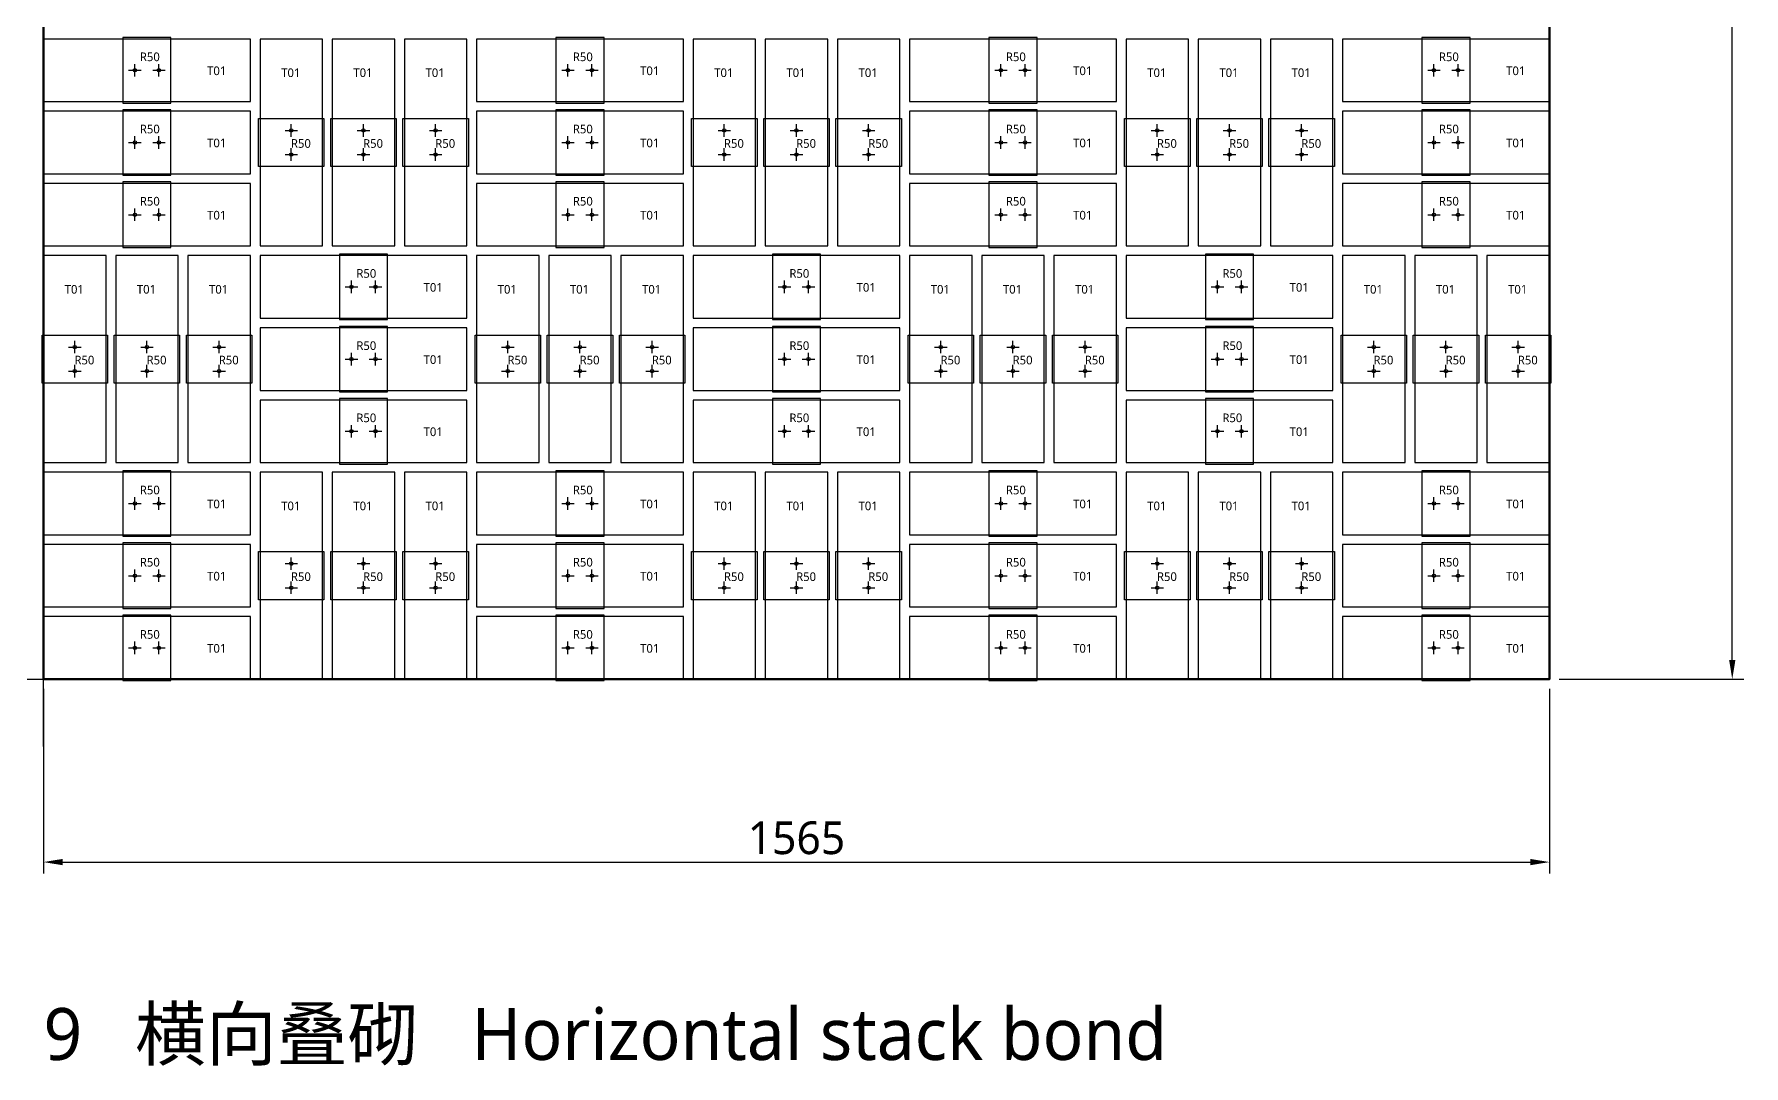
# Model space of a CAD drawing. Header units: millimetres. Extents: x -190 to 7814, y -8952 to 208.
# Drawn here: x 5135 to 6912, y -6691 to -5620 of the extents above; entities that cross this region are included whole.
import ezdxf
from ezdxf.enums import TextEntityAlignment as Align

# ---------------------------------------------------------------- set-up
doc = ezdxf.new("R2010")
doc.units = ezdxf.units.MM
for name, color, linetype in [('BOARD', 7, 'Continuous'), ('DIM', 8, 'Continuous'), ('ORIGIN', 1, 'Continuous'), ('P6_CLIP', 5, 'Continuous'), ('P6_HOLE', 1, 'Continuous'), ('P6_SLIP', 7, 'Continuous'), ('P6_TXT_B', 7, 'Continuous'), ('P6_TXT_C', 5, 'Continuous'), ('TITLE', 7, 'Continuous')]:
    doc.layers.add(name, color=color, linetype=linetype)
doc.styles.add('CN', font='msyh.ttc')
doc.dimstyles.new('MM', dxfattribs={"dimtxt": 34, "dimasz": 20, "dimexe": 12, "dimexo": 10, "dimgap": 8, "dimtad": 1, "dimdec": 1, "dimdsep": 46, "dimtxsty": 'CN', "dimcen": 2.5, "dimazin": 3, "dimtfac": 1, "dimtmove": 0, "dimatfit": 3})

msp = doc.modelspace()

# ---------------------------------------------------------------- linework, layer by layer
at = {"layer": 'BOARD', "lineweight": 50}
msp.add_lwpolyline([(5145, -6289.5), (6710, -6289.5), (6710, -4724.5), (5145, -4724.5)], close=True, dxfattribs=at)
at = {"layer": 'ORIGIN'}
for p, q in [((5145, -6359.5), (5145, -6199.5)), ((5075, -6289.5), (5235, -6289.5))]:
    msp.add_line(p, q, dxfattribs=at)
at = {"layer": 'P6_CLIP'}
for points in [[(5227.5, -5691), (5277.5, -5691), (5277.5, -5623), (5227.5, -5623)], [(5677.5, -5691), (5727.5, -5691), (5727.5, -5623), (5677.5, -5623)], [(6127.5, -5691), (6177.5, -5691), (6177.5, -5623), (6127.5, -5623)], [(6577.5, -5691), (6627.5, -5691), (6627.5, -5623), (6577.5, -5623)], [(5227.5, -5766), (5277.5, -5766), (5277.5, -5698), (5227.5, -5698)], [(5677.5, -5766), (5727.5, -5766), (5727.5, -5698), (5677.5, -5698)], [(6127.5, -5766), (6177.5, -5766), (6177.5, -5698), (6127.5, -5698)], [(6577.5, -5766), (6627.5, -5766), (6627.5, -5698), (6577.5, -5698)], [(5368.5, -5757), (5368.5, -5707), (5436.5, -5707), (5436.5, -5757)], [(5443.5, -5757), (5443.5, -5707), (5511.5, -5707), (5511.5, -5757)], [(5518.5, -5757), (5518.5, -5707), (5586.5, -5707), (5586.5, -5757)], [(5818.5, -5757), (5818.5, -5707), (5886.5, -5707), (5886.5, -5757)], [(5893.5, -5757), (5893.5, -5707), (5961.5, -5707), (5961.5, -5757)], [(5968.5, -5757), (5968.5, -5707), (6036.5, -5707), (6036.5, -5757)], [(6268.5, -5757), (6268.5, -5707), (6336.5, -5707), (6336.5, -5757)], [(6343.5, -5757), (6343.5, -5707), (6411.5, -5707), (6411.5, -5757)], [(6418.5, -5757), (6418.5, -5707), (6486.5, -5707), (6486.5, -5757)], [(5227.5, -5841), (5277.5, -5841), (5277.5, -5773), (5227.5, -5773)], [(5677.5, -5841), (5727.5, -5841), (5727.5, -5773), (5677.5, -5773)], [(6127.5, -5841), (6177.5, -5841), (6177.5, -5773), (6127.5, -5773)], [(6577.5, -5841), (6627.5, -5841), (6627.5, -5773), (6577.5, -5773)], [(5452.5, -5916), (5502.5, -5916), (5502.5, -5848), (5452.5, -5848)], [(5902.5, -5916), (5952.5, -5916), (5952.5, -5848), (5902.5, -5848)], [(6352.5, -5916), (6402.5, -5916), (6402.5, -5848), (6352.5, -5848)], [(5143.5, -5982), (5143.5, -5932), (5211.5, -5932), (5211.5, -5982)], [(5218.5, -5982), (5218.5, -5932), (5286.5, -5932), (5286.5, -5982)], [(5293.5, -5982), (5293.5, -5932), (5361.5, -5932), (5361.5, -5982)], [(5452.5, -5991), (5502.5, -5991), (5502.5, -5923), (5452.5, -5923)], [(5593.5, -5982), (5593.5, -5932), (5661.5, -5932), (5661.5, -5982)], [(5668.5, -5982), (5668.5, -5932), (5736.5, -5932), (5736.5, -5982)], [(5743.5, -5982), (5743.5, -5932), (5811.5, -5932), (5811.5, -5982)], [(5902.5, -5991), (5952.5, -5991), (5952.5, -5923), (5902.5, -5923)], [(6043.5, -5982), (6043.5, -5932), (6111.5, -5932), (6111.5, -5982)], [(6118.5, -5982), (6118.5, -5932), (6186.5, -5932), (6186.5, -5982)], [(6193.5, -5982), (6193.5, -5932), (6261.5, -5932), (6261.5, -5982)], [(6352.5, -5991), (6402.5, -5991), (6402.5, -5923), (6352.5, -5923)], [(6493.5, -5982), (6493.5, -5932), (6561.5, -5932), (6561.5, -5982)], [(6568.5, -5982), (6568.5, -5932), (6636.5, -5932), (6636.5, -5982)], [(6643.5, -5982), (6643.5, -5932), (6711.5, -5932), (6711.5, -5982)], [(5452.5, -6066), (5502.5, -6066), (5502.5, -5998), (5452.5, -5998)], [(5902.5, -6066), (5952.5, -6066), (5952.5, -5998), (5902.5, -5998)], [(6352.5, -6066), (6402.5, -6066), (6402.5, -5998), (6352.5, -5998)], [(5227.5, -6141), (5277.5, -6141), (5277.5, -6073), (5227.5, -6073)], [(5677.5, -6141), (5727.5, -6141), (5727.5, -6073), (5677.5, -6073)], [(6127.5, -6141), (6177.5, -6141), (6177.5, -6073), (6127.5, -6073)], [(6577.5, -6141), (6627.5, -6141), (6627.5, -6073), (6577.5, -6073)], [(5227.5, -6216), (5277.5, -6216), (5277.5, -6148), (5227.5, -6148)], [(5368.5, -6207), (5368.5, -6157), (5436.5, -6157), (5436.5, -6207)], [(5443.5, -6207), (5443.5, -6157), (5511.5, -6157), (5511.5, -6207)], [(5518.5, -6207), (5518.5, -6157), (5586.5, -6157), (5586.5, -6207)], [(5677.5, -6216), (5727.5, -6216), (5727.5, -6148), (5677.5, -6148)], [(5818.5, -6207), (5818.5, -6157), (5886.5, -6157), (5886.5, -6207)], [(5893.5, -6207), (5893.5, -6157), (5961.5, -6157), (5961.5, -6207)], [(5968.5, -6207), (5968.5, -6157), (6036.5, -6157), (6036.5, -6207)], [(6127.5, -6216), (6177.5, -6216), (6177.5, -6148), (6127.5, -6148)], [(6268.5, -6207), (6268.5, -6157), (6336.5, -6157), (6336.5, -6207)], [(6343.5, -6207), (6343.5, -6157), (6411.5, -6157), (6411.5, -6207)], [(6418.5, -6207), (6418.5, -6157), (6486.5, -6157), (6486.5, -6207)], [(6577.5, -6216), (6627.5, -6216), (6627.5, -6148), (6577.5, -6148)], [(5227.5, -6291), (5277.5, -6291), (5277.5, -6223), (5227.5, -6223)], [(5677.5, -6291), (5727.5, -6291), (5727.5, -6223), (5677.5, -6223)], [(6127.5, -6291), (6177.5, -6291), (6177.5, -6223), (6127.5, -6223)], [(6577.5, -6291), (6627.5, -6291), (6627.5, -6223), (6577.5, -6223)]]:
    msp.add_lwpolyline(points, close=True, dxfattribs=at)
at = {"layer": 'P6_HOLE'}
for p, q in [((5233.5, -5657), (5246.5, -5657)), ((5240, -5663.5), (5240, -5650.5)), ((5258.5, -5657), (5271.5, -5657)), ((5265, -5663.5), (5265, -5650.5)), ((5683.5, -5657), (5696.5, -5657)), ((5690, -5663.5), (5690, -5650.5)), ((5708.5, -5657), (5721.5, -5657)), ((5715, -5663.5), (5715, -5650.5)), ((6133.5, -5657), (6146.5, -5657)), ((6140, -5663.5), (6140, -5650.5)), ((6158.5, -5657), (6171.5, -5657)), ((6165, -5663.5), (6165, -5650.5)), ((6583.5, -5657), (6596.5, -5657)), ((6590, -5663.5), (6590, -5650.5)), ((6608.5, -5657), (6621.5, -5657)), ((6615, -5663.5), (6615, -5650.5)), ((5396, -5719.5), (5409, -5719.5)), ((5402.5, -5726), (5402.5, -5713)), ((5471, -5719.5), (5484, -5719.5)), ((5477.5, -5726), (5477.5, -5713)), ((5546, -5719.5), (5559, -5719.5)), ((5552.5, -5726), (5552.5, -5713)), ((5846, -5719.5), (5859, -5719.5)), ((5852.5, -5726), (5852.5, -5713)), ((5921, -5719.5), (5934, -5719.5)), ((5927.5, -5726), (5927.5, -5713)), ((5996, -5719.5), (6009, -5719.5)), ((6002.5, -5726), (6002.5, -5713)), ((6296, -5719.5), (6309, -5719.5)), ((6302.5, -5726), (6302.5, -5713)), ((6371, -5719.5), (6384, -5719.5)), ((6377.5, -5726), (6377.5, -5713)), ((6446, -5719.5), (6459, -5719.5)), ((6452.5, -5726), (6452.5, -5713)), ((5233.5, -5732), (5246.5, -5732)), ((5240, -5738.5), (5240, -5725.5)), ((5258.5, -5732), (5271.5, -5732)), ((5265, -5738.5), (5265, -5725.5)), ((5402.5, -5751), (5402.5, -5738)), ((5477.5, -5751), (5477.5, -5738)), ((5552.5, -5751), (5552.5, -5738)), ((5683.5, -5732), (5696.5, -5732)), ((5690, -5738.5), (5690, -5725.5)), ((5708.5, -5732), (5721.5, -5732)), ((5715, -5738.5), (5715, -5725.5)), ((5852.5, -5751), (5852.5, -5738)), ((5927.5, -5751), (5927.5, -5738)), ((6002.5, -5751), (6002.5, -5738)), ((6133.5, -5732), (6146.5, -5732)), ((6140, -5738.5), (6140, -5725.5)), ((6158.5, -5732), (6171.5, -5732)), ((6165, -5738.5), (6165, -5725.5)), ((6302.5, -5751), (6302.5, -5738)), ((6377.5, -5751), (6377.5, -5738)), ((6452.5, -5751), (6452.5, -5738)), ((6583.5, -5732), (6596.5, -5732)), ((6590, -5738.5), (6590, -5725.5)), ((6608.5, -5732), (6621.5, -5732)), ((6615, -5738.5), (6615, -5725.5)), ((5396, -5744.5), (5409, -5744.5)), ((5471, -5744.5), (5484, -5744.5)), ((5546, -5744.5), (5559, -5744.5)), ((5846, -5744.5), (5859, -5744.5)), ((5921, -5744.5), (5934, -5744.5)), ((5996, -5744.5), (6009, -5744.5)), ((6296, -5744.5), (6309, -5744.5)), ((6371, -5744.5), (6384, -5744.5)), ((6446, -5744.5), (6459, -5744.5)), ((5233.5, -5807), (5246.5, -5807)), ((5240, -5813.5), (5240, -5800.5)), ((5258.5, -5807), (5271.5, -5807)), ((5265, -5813.5), (5265, -5800.5)), ((5683.5, -5807), (5696.5, -5807)), ((5690, -5813.5), (5690, -5800.5)), ((5708.5, -5807), (5721.5, -5807)), ((5715, -5813.5), (5715, -5800.5)), ((6133.5, -5807), (6146.5, -5807)), ((6140, -5813.5), (6140, -5800.5)), ((6158.5, -5807), (6171.5, -5807)), ((6165, -5813.5), (6165, -5800.5)), ((6583.5, -5807), (6596.5, -5807)), ((6590, -5813.5), (6590, -5800.5)), ((6608.5, -5807), (6621.5, -5807)), ((6615, -5813.5), (6615, -5800.5)), ((5465, -5888.5), (5465, -5875.5)), ((5490, -5888.5), (5490, -5875.5)), ((5915, -5888.5), (5915, -5875.5)), ((5940, -5888.5), (5940, -5875.5)), ((6365, -5888.5), (6365, -5875.5)), ((6390, -5888.5), (6390, -5875.5)), ((5458.5, -5882), (5471.5, -5882)), ((5483.5, -5882), (5496.5, -5882)), ((5908.5, -5882), (5921.5, -5882)), ((5933.5, -5882), (5946.5, -5882)), ((6358.5, -5882), (6371.5, -5882)), ((6383.5, -5882), (6396.5, -5882)), ((5171, -5944.5), (5184, -5944.5)), ((5177.5, -5951), (5177.5, -5938)), ((5246, -5944.5), (5259, -5944.5)), ((5252.5, -5951), (5252.5, -5938)), ((5321, -5944.5), (5334, -5944.5)), ((5327.5, -5951), (5327.5, -5938)), ((5465, -5963.5), (5465, -5950.5)), ((5490, -5963.5), (5490, -5950.5)), ((5621, -5944.5), (5634, -5944.5)), ((5627.5, -5951), (5627.5, -5938)), ((5696, -5944.5), (5709, -5944.5)), ((5702.5, -5951), (5702.5, -5938)), ((5771, -5944.5), (5784, -5944.5)), ((5777.5, -5951), (5777.5, -5938)), ((5915, -5963.5), (5915, -5950.5)), ((5940, -5963.5), (5940, -5950.5)), ((6071, -5944.5), (6084, -5944.5)), ((6077.5, -5951), (6077.5, -5938)), ((6146, -5944.5), (6159, -5944.5)), ((6152.5, -5951), (6152.5, -5938)), ((6221, -5944.5), (6234, -5944.5)), ((6227.5, -5951), (6227.5, -5938)), ((6365, -5963.5), (6365, -5950.5)), ((6390, -5963.5), (6390, -5950.5)), ((6521, -5944.5), (6534, -5944.5)), ((6527.5, -5951), (6527.5, -5938)), ((6596, -5944.5), (6609, -5944.5)), ((6602.5, -5951), (6602.5, -5938)), ((6671, -5944.5), (6684, -5944.5)), ((6677.5, -5951), (6677.5, -5938)), ((5171, -5969.5), (5184, -5969.5)), ((5177.5, -5976), (5177.5, -5963)), ((5246, -5969.5), (5259, -5969.5)), ((5252.5, -5976), (5252.5, -5963)), ((5321, -5969.5), (5334, -5969.5)), ((5327.5, -5976), (5327.5, -5963)), ((5458.5, -5957), (5471.5, -5957)), ((5483.5, -5957), (5496.5, -5957)), ((5621, -5969.5), (5634, -5969.5)), ((5627.5, -5976), (5627.5, -5963)), ((5696, -5969.5), (5709, -5969.5)), ((5702.5, -5976), (5702.5, -5963)), ((5771, -5969.5), (5784, -5969.5)), ((5777.5, -5976), (5777.5, -5963)), ((5908.5, -5957), (5921.5, -5957)), ((5933.5, -5957), (5946.5, -5957)), ((6071, -5969.5), (6084, -5969.5)), ((6077.5, -5976), (6077.5, -5963)), ((6146, -5969.5), (6159, -5969.5)), ((6152.5, -5976), (6152.5, -5963)), ((6221, -5969.5), (6234, -5969.5)), ((6227.5, -5976), (6227.5, -5963)), ((6358.5, -5957), (6371.5, -5957)), ((6383.5, -5957), (6396.5, -5957)), ((6521, -5969.5), (6534, -5969.5)), ((6527.5, -5976), (6527.5, -5963)), ((6596, -5969.5), (6609, -5969.5)), ((6602.5, -5976), (6602.5, -5963)), ((6671, -5969.5), (6684, -5969.5)), ((6677.5, -5976), (6677.5, -5963)), ((5458.5, -6032), (5471.5, -6032)), ((5465, -6038.5), (5465, -6025.5)), ((5483.5, -6032), (5496.5, -6032)), ((5490, -6038.5), (5490, -6025.5)), ((5908.5, -6032), (5921.5, -6032)), ((5915, -6038.5), (5915, -6025.5)), ((5933.5, -6032), (5946.5, -6032)), ((5940, -6038.5), (5940, -6025.5)), ((6358.5, -6032), (6371.5, -6032)), ((6365, -6038.5), (6365, -6025.5)), ((6383.5, -6032), (6396.5, -6032)), ((6390, -6038.5), (6390, -6025.5)), ((5233.5, -6107), (5246.5, -6107)), ((5240, -6113.5), (5240, -6100.5)), ((5258.5, -6107), (5271.5, -6107)), ((5265, -6113.5), (5265, -6100.5)), ((5683.5, -6107), (5696.5, -6107)), ((5690, -6113.5), (5690, -6100.5)), ((5708.5, -6107), (5721.5, -6107)), ((5715, -6113.5), (5715, -6100.5)), ((6133.5, -6107), (6146.5, -6107)), ((6140, -6113.5), (6140, -6100.5)), ((6158.5, -6107), (6171.5, -6107)), ((6165, -6113.5), (6165, -6100.5)), ((6583.5, -6107), (6596.5, -6107)), ((6590, -6113.5), (6590, -6100.5)), ((6608.5, -6107), (6621.5, -6107)), ((6615, -6113.5), (6615, -6100.5)), ((5402.5, -6176), (5402.5, -6163)), ((5477.5, -6176), (5477.5, -6163)), ((5552.5, -6176), (5552.5, -6163)), ((5852.5, -6176), (5852.5, -6163)), ((5927.5, -6176), (5927.5, -6163)), ((6002.5, -6176), (6002.5, -6163)), ((6302.5, -6176), (6302.5, -6163)), ((6377.5, -6176), (6377.5, -6163)), ((6452.5, -6176), (6452.5, -6163)), ((5233.5, -6182), (5246.5, -6182)), ((5240, -6188.5), (5240, -6175.5)), ((5258.5, -6182), (5271.5, -6182)), ((5265, -6188.5), (5265, -6175.5)), ((5396, -6169.5), (5409, -6169.5)), ((5471, -6169.5), (5484, -6169.5)), ((5546, -6169.5), (5559, -6169.5)), ((5683.5, -6182), (5696.5, -6182)), ((5690, -6188.5), (5690, -6175.5)), ((5708.5, -6182), (5721.5, -6182)), ((5715, -6188.5), (5715, -6175.5)), ((5846, -6169.5), (5859, -6169.5)), ((5921, -6169.5), (5934, -6169.5)), ((5996, -6169.5), (6009, -6169.5)), ((6133.5, -6182), (6146.5, -6182)), ((6140, -6188.5), (6140, -6175.5)), ((6158.5, -6182), (6171.5, -6182)), ((6165, -6188.5), (6165, -6175.5)), ((6296, -6169.5), (6309, -6169.5)), ((6371, -6169.5), (6384, -6169.5)), ((6446, -6169.5), (6459, -6169.5)), ((6583.5, -6182), (6596.5, -6182)), ((6590, -6188.5), (6590, -6175.5)), ((6608.5, -6182), (6621.5, -6182)), ((6615, -6188.5), (6615, -6175.5)), ((5396, -6194.5), (5409, -6194.5)), ((5402.5, -6201), (5402.5, -6188)), ((5471, -6194.5), (5484, -6194.5)), ((5477.5, -6201), (5477.5, -6188)), ((5546, -6194.5), (5559, -6194.5)), ((5552.5, -6201), (5552.5, -6188)), ((5846, -6194.5), (5859, -6194.5)), ((5852.5, -6201), (5852.5, -6188)), ((5921, -6194.5), (5934, -6194.5)), ((5927.5, -6201), (5927.5, -6188)), ((5996, -6194.5), (6009, -6194.5)), ((6002.5, -6201), (6002.5, -6188)), ((6296, -6194.5), (6309, -6194.5)), ((6302.5, -6201), (6302.5, -6188)), ((6371, -6194.5), (6384, -6194.5)), ((6377.5, -6201), (6377.5, -6188)), ((6446, -6194.5), (6459, -6194.5)), ((6452.5, -6201), (6452.5, -6188)), ((5240, -6263.5), (5240, -6250.5)), ((5265, -6263.5), (5265, -6250.5)), ((5690, -6263.5), (5690, -6250.5)), ((5715, -6263.5), (5715, -6250.5)), ((6140, -6263.5), (6140, -6250.5)), ((6165, -6263.5), (6165, -6250.5)), ((6590, -6263.5), (6590, -6250.5)), ((6615, -6263.5), (6615, -6250.5)), ((5233.5, -6257), (5246.5, -6257)), ((5258.5, -6257), (5271.5, -6257)), ((5683.5, -6257), (5696.5, -6257)), ((5708.5, -6257), (5721.5, -6257)), ((6133.5, -6257), (6146.5, -6257)), ((6158.5, -6257), (6171.5, -6257)), ((6583.5, -6257), (6596.5, -6257)), ((6608.5, -6257), (6621.5, -6257))]:
    msp.add_line(p, q, dxfattribs=at)
for centre in [(5240, -5657), (5265, -5657), (5690, -5657), (5715, -5657), (6140, -5657), (6165, -5657), (6590, -5657), (6615, -5657), (5402.5, -5719.5), (5477.5, -5719.5), (5552.5, -5719.5), (5852.5, -5719.5), (5927.5, -5719.5), (6002.5, -5719.5), (6302.5, -5719.5), (6377.5, -5719.5), (6452.5, -5719.5), (5240, -5732), (5265, -5732), (5690, -5732), (5715, -5732), (6140, -5732), (6165, -5732), (6590, -5732), (6615, -5732), (5402.5, -5744.5), (5477.5, -5744.5), (5552.5, -5744.5), (5852.5, -5744.5), (5927.5, -5744.5), (6002.5, -5744.5), (6302.5, -5744.5), (6377.5, -5744.5), (6452.5, -5744.5), (5240, -5807), (5265, -5807), (5690, -5807), (5715, -5807), (6140, -5807), (6165, -5807), (6590, -5807), (6615, -5807), (5465, -5882), (5490, -5882), (5915, -5882), (5940, -5882), (6365, -5882), (6390, -5882), (5177.5, -5944.5), (5252.5, -5944.5), (5327.5, -5944.5), (5627.5, -5944.5), (5702.5, -5944.5), (5777.5, -5944.5), (6077.5, -5944.5), (6152.5, -5944.5), (6227.5, -5944.5), (6527.5, -5944.5), (6602.5, -5944.5), (6677.5, -5944.5), (5177.5, -5969.5), (5252.5, -5969.5), (5327.5, -5969.5), (5465, -5957), (5490, -5957), (5627.5, -5969.5), (5702.5, -5969.5), (5777.5, -5969.5), (5915, -5957), (5940, -5957), (6077.5, -5969.5), (6152.5, -5969.5), (6227.5, -5969.5), (6365, -5957), (6390, -5957), (6527.5, -5969.5), (6602.5, -5969.5), (6677.5, -5969.5), (5465, -6032), (5490, -6032), (5915, -6032), (5940, -6032), (6365, -6032), (6390, -6032), (5240, -6107), (5265, -6107), (5690, -6107), (5715, -6107), (6140, -6107), (6165, -6107), (6590, -6107), (6615, -6107), (5240, -6182), (5265, -6182), (5402.5, -6169.5), (5477.5, -6169.5), (5552.5, -6169.5), (5690, -6182), (5715, -6182), (5852.5, -6169.5), (5927.5, -6169.5), (6002.5, -6169.5), (6140, -6182), (6165, -6182), (6302.5, -6169.5), (6377.5, -6169.5), (6452.5, -6169.5), (6590, -6182), (6615, -6182), (5402.5, -6194.5), (5477.5, -6194.5), (5552.5, -6194.5), (5852.5, -6194.5), (5927.5, -6194.5), (6002.5, -6194.5), (6302.5, -6194.5), (6377.5, -6194.5), (6452.5, -6194.5), (5240, -6257), (5265, -6257), (5690, -6257), (5715, -6257), (6140, -6257), (6165, -6257), (6590, -6257), (6615, -6257)]:
    msp.add_circle(centre, 1.75, dxfattribs=at)
at = {"layer": 'P6_SLIP'}
for points in [[(5145, -5689.5), (5360, -5689.5), (5360, -5624.5), (5145, -5624.5)], [(5370, -5839.5), (5435, -5839.5), (5435, -5624.5), (5370, -5624.5)], [(5445, -5839.5), (5510, -5839.5), (5510, -5624.5), (5445, -5624.5)], [(5520, -5839.5), (5585, -5839.5), (5585, -5624.5), (5520, -5624.5)], [(5595, -5689.5), (5810, -5689.5), (5810, -5624.5), (5595, -5624.5)], [(5820, -5839.5), (5885, -5839.5), (5885, -5624.5), (5820, -5624.5)], [(5895, -5839.5), (5960, -5839.5), (5960, -5624.5), (5895, -5624.5)], [(5970, -5839.5), (6035, -5839.5), (6035, -5624.5), (5970, -5624.5)], [(6045, -5689.5), (6260, -5689.5), (6260, -5624.5), (6045, -5624.5)], [(6270, -5839.5), (6335, -5839.5), (6335, -5624.5), (6270, -5624.5)], [(6345, -5839.5), (6410, -5839.5), (6410, -5624.5), (6345, -5624.5)], [(6420, -5839.5), (6485, -5839.5), (6485, -5624.5), (6420, -5624.5)], [(6495, -5689.5), (6710, -5689.5), (6710, -5624.5), (6495, -5624.5)], [(5145, -5764.5), (5360, -5764.5), (5360, -5699.5), (5145, -5699.5)], [(5595, -5764.5), (5810, -5764.5), (5810, -5699.5), (5595, -5699.5)], [(6045, -5764.5), (6260, -5764.5), (6260, -5699.5), (6045, -5699.5)], [(6495, -5764.5), (6710, -5764.5), (6710, -5699.5), (6495, -5699.5)], [(5145, -5839.5), (5360, -5839.5), (5360, -5774.5), (5145, -5774.5)], [(5595, -5839.5), (5810, -5839.5), (5810, -5774.5), (5595, -5774.5)], [(6045, -5839.5), (6260, -5839.5), (6260, -5774.5), (6045, -5774.5)], [(6495, -5839.5), (6710, -5839.5), (6710, -5774.5), (6495, -5774.5)], [(5145, -6064.5), (5210, -6064.5), (5210, -5849.5), (5145, -5849.5)], [(5220, -6064.5), (5285, -6064.5), (5285, -5849.5), (5220, -5849.5)], [(5295, -6064.5), (5360, -6064.5), (5360, -5849.5), (5295, -5849.5)], [(5370, -5914.5), (5585, -5914.5), (5585, -5849.5), (5370, -5849.5)], [(5595, -6064.5), (5660, -6064.5), (5660, -5849.5), (5595, -5849.5)], [(5670, -6064.5), (5735, -6064.5), (5735, -5849.5), (5670, -5849.5)], [(5745, -6064.5), (5810, -6064.5), (5810, -5849.5), (5745, -5849.5)], [(5820, -5914.5), (6035, -5914.5), (6035, -5849.5), (5820, -5849.5)], [(6045, -6064.5), (6110, -6064.5), (6110, -5849.5), (6045, -5849.5)], [(6120, -6064.5), (6185, -6064.5), (6185, -5849.5), (6120, -5849.5)], [(6195, -6064.5), (6260, -6064.5), (6260, -5849.5), (6195, -5849.5)], [(6270, -5914.5), (6485, -5914.5), (6485, -5849.5), (6270, -5849.5)], [(6495, -6064.5), (6560, -6064.5), (6560, -5849.5), (6495, -5849.5)], [(6570, -6064.5), (6635, -6064.5), (6635, -5849.5), (6570, -5849.5)], [(6645, -6064.5), (6710, -6064.5), (6710, -5849.5), (6645, -5849.5)], [(5370, -5989.5), (5585, -5989.5), (5585, -5924.5), (5370, -5924.5)], [(5820, -5989.5), (6035, -5989.5), (6035, -5924.5), (5820, -5924.5)], [(6270, -5989.5), (6485, -5989.5), (6485, -5924.5), (6270, -5924.5)], [(5370, -6064.5), (5585, -6064.5), (5585, -5999.5), (5370, -5999.5)], [(5820, -6064.5), (6035, -6064.5), (6035, -5999.5), (5820, -5999.5)], [(6270, -6064.5), (6485, -6064.5), (6485, -5999.5), (6270, -5999.5)], [(5145, -6139.5), (5360, -6139.5), (5360, -6074.5), (5145, -6074.5)], [(5370, -6289.5), (5435, -6289.5), (5435, -6074.5), (5370, -6074.5)], [(5445, -6289.5), (5510, -6289.5), (5510, -6074.5), (5445, -6074.5)], [(5520, -6289.5), (5585, -6289.5), (5585, -6074.5), (5520, -6074.5)], [(5595, -6139.5), (5810, -6139.5), (5810, -6074.5), (5595, -6074.5)], [(5820, -6289.5), (5885, -6289.5), (5885, -6074.5), (5820, -6074.5)], [(5895, -6289.5), (5960, -6289.5), (5960, -6074.5), (5895, -6074.5)], [(5970, -6289.5), (6035, -6289.5), (6035, -6074.5), (5970, -6074.5)], [(6045, -6139.5), (6260, -6139.5), (6260, -6074.5), (6045, -6074.5)], [(6270, -6289.5), (6335, -6289.5), (6335, -6074.5), (6270, -6074.5)], [(6345, -6289.5), (6410, -6289.5), (6410, -6074.5), (6345, -6074.5)], [(6420, -6289.5), (6485, -6289.5), (6485, -6074.5), (6420, -6074.5)], [(6495, -6139.5), (6710, -6139.5), (6710, -6074.5), (6495, -6074.5)], [(5145, -6214.5), (5360, -6214.5), (5360, -6149.5), (5145, -6149.5)], [(5595, -6214.5), (5810, -6214.5), (5810, -6149.5), (5595, -6149.5)], [(6045, -6214.5), (6260, -6214.5), (6260, -6149.5), (6045, -6149.5)], [(6495, -6214.5), (6710, -6214.5), (6710, -6149.5), (6495, -6149.5)], [(5145, -6289.5), (5360, -6289.5), (5360, -6224.5), (5145, -6224.5)], [(5595, -6289.5), (5810, -6289.5), (5810, -6224.5), (5595, -6224.5)], [(6045, -6289.5), (6260, -6289.5), (6260, -6224.5), (6045, -6224.5)], [(6495, -6289.5), (6710, -6289.5), (6710, -6224.5), (6495, -6224.5)]]:
    msp.add_lwpolyline(points, close=True, dxfattribs=at)

# ---------------------------------------------------------------- texts
at = {"layer": 'P6_TXT_B', "style": 'CN'}
for p in [(5325, -5657.5), (5402, -5659.5), (5477, -5659.5), (5552, -5659.5), (5775, -5657.5), (5852, -5659.5), (5927, -5659.5), (6002, -5659.5), (6225, -5657.5), (6302, -5659.5), (6377, -5659.5), (6452, -5659.5), (6675, -5657.5), (5325, -5732.5), (5775, -5732.5), (6225, -5732.5), (6675, -5732.5), (5325, -5807.5), (5775, -5807.5), (6225, -5807.5), (6675, -5807.5), (5177, -5884.5), (5252, -5884.5), (5327, -5884.5), (5550, -5882.5), (5627, -5884.5), (5702, -5884.5), (5777, -5884.5), (6000, -5882.5), (6077, -5884.5), (6152, -5884.5), (6227, -5884.5), (6450, -5882.5), (6527, -5884.5), (6602, -5884.5), (6677, -5884.5), (5550, -5957.5), (6000, -5957.5), (6450, -5957.5), (5550, -6032.5), (6000, -6032.5), (6450, -6032.5), (5325, -6107.5), (5402, -6109.5), (5477, -6109.5), (5552, -6109.5), (5775, -6107.5), (5852, -6109.5), (5927, -6109.5), (6002, -6109.5), (6225, -6107.5), (6302, -6109.5), (6377, -6109.5), (6452, -6109.5), (6675, -6107.5), (5325, -6182.5), (5775, -6182.5), (6225, -6182.5), (6675, -6182.5), (5325, -6257.5), (5775, -6257.5), (6225, -6257.5), (6675, -6257.5)]:
    msp.add_text('T01', height=9, dxfattribs=at).set_placement(p, align=Align.MIDDLE_CENTER)
at = {"layer": 'P6_TXT_C', "style": 'CN'}
for p in [(5255.5, -5643), (5705.5, -5643), (6155.5, -5643), (6605.5, -5643), (5255.5, -5718), (5705.5, -5718), (6155.5, -5718), (6605.5, -5718), (5412.5, -5733), (5487.5, -5733), (5562.5, -5733), (5862.5, -5733), (5937.5, -5733), (6012.5, -5733), (6312.5, -5733), (6387.5, -5733), (6462.5, -5733), (5255.5, -5793), (5705.5, -5793), (6155.5, -5793), (6605.5, -5793), (5480.5, -5868), (5930.5, -5868), (6380.5, -5868), (5480.5, -5943), (5930.5, -5943), (6380.5, -5943), (5187.5, -5958), (5262.5, -5958), (5337.5, -5958), (5637.5, -5958), (5712.5, -5958), (5787.5, -5958), (6087.5, -5958), (6162.5, -5958), (6237.5, -5958), (6537.5, -5958), (6612.5, -5958), (6687.5, -5958), (5480.5, -6018), (5930.5, -6018), (6380.5, -6018), (5255.5, -6093), (5705.5, -6093), (6155.5, -6093), (6605.5, -6093), (5255.5, -6168), (5705.5, -6168), (6155.5, -6168), (6605.5, -6168), (5412.5, -6183), (5487.5, -6183), (5562.5, -6183), (5862.5, -6183), (5937.5, -6183), (6012.5, -6183), (6312.5, -6183), (6387.5, -6183), (6462.5, -6183), (5255.5, -6243), (5705.5, -6243), (6155.5, -6243), (6605.5, -6243)]:
    msp.add_text('R50', height=9, dxfattribs=at).set_placement(p, align=Align.MIDDLE_CENTER)
at = {"layer": 'TITLE', "style": 'CN'}
msp.add_text('9   横向叠砌   Horizontal stack bond', height=54, dxfattribs=at).set_placement((5145, -6701.28), align=Align.BOTTOM_LEFT)

# ---------------------------------------------------------------- dimensions: what is measured, and where the dimension line sits
at = {"layer": 'DIM'}
msp.add_linear_dim(base=(6900, -6289.5), p1=(6710, -6289.5), p2=(6710, -4724.5), angle=90, dimstyle='MM', dxfattribs=at).render()
msp.add_linear_dim(base=(5145, -6479.5), p1=(5145, -6289.5), p2=(6710, -6289.5), dimstyle='MM', dxfattribs=at).render()

doc.saveas('drawing.dxf')
